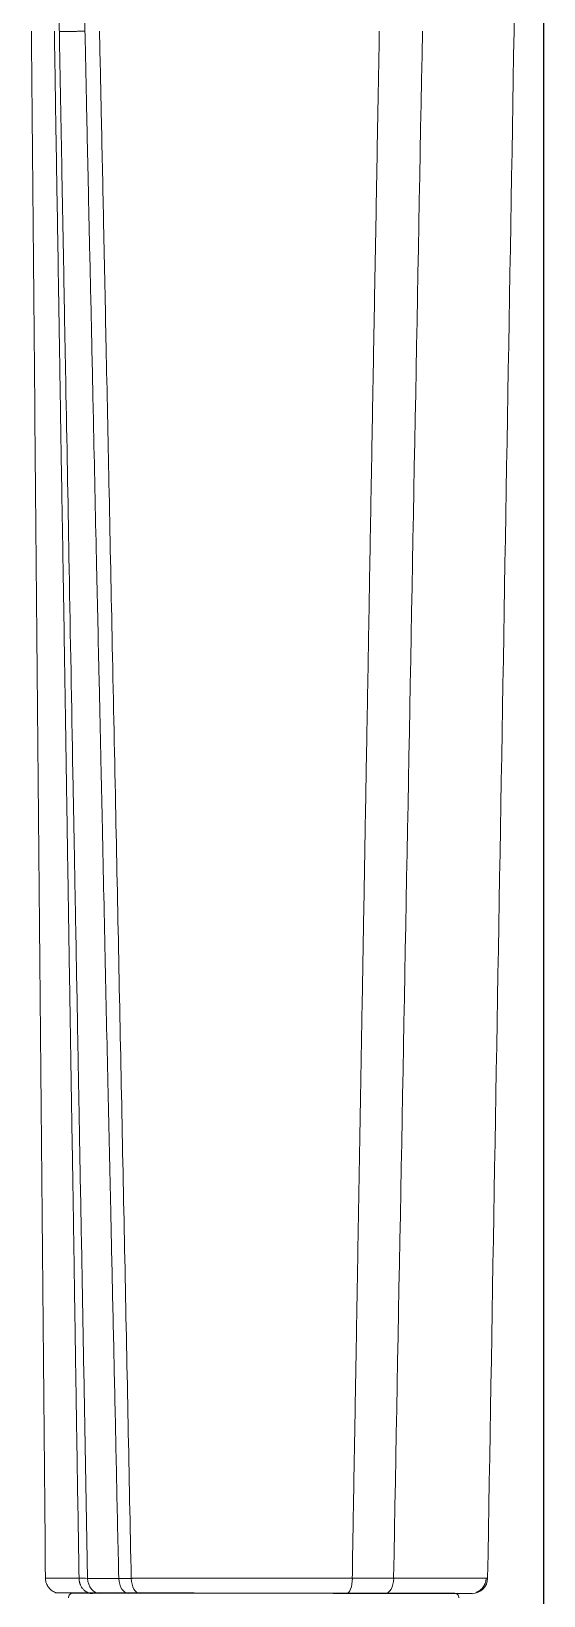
# Model space of a CAD drawing. Extents: x 1168 to 2296, y 0 to 827.
# Drawn here: x 1953.3 to 1986.1, y 360.1 to 460.2 of the extents above; entities that cross this region are included whole.
import ezdxf

# ---------------------------------------------------------------- set-up
doc = ezdxf.new("R2010")
doc.units = 0
doc.header["$LTSCALE"] = 10
doc.header["$MEASUREMENT"] = 0
doc.layers.get('0').update_dxf_attribs({"linetype": 'CONTINUOUS'})
doc.layers.add('1', color=7, linetype='CONTINUOUS')
doc.layers.add('치수선', color=7, linetype='CONTINUOUS', lineweight=20)

msp = doc.modelspace()

# ---------------------------------------------------------------- linework, layer by layer
at = {"ltscale": 0.5}
msp.add_line((1954.85, 360.31), (1981.51, 360.24), dxfattribs=at)
at = {"layer": '1', "color": 7, "linetype": 'Continuous', "lineweight": 18}
msp.add_line((1956, 360.27), (1980.36, 360.27), dxfattribs=at)
for centre, radius, start, end in [((1981.51, 361.24), 1, 270, 359.02), ((1956, 359.97), 0.3, 89.9996, 182.8624)]:
    msp.add_arc(centre, radius, start, end, dxfattribs=at)
at = {"layer": '1', "color": 7, "linetype": 'Continuous', "lineweight": 18, "extrusion": (0, 0, -1)}
msp.add_arc((-1980.36, 359.97), 0.3, 89.9996, 182.8624, dxfattribs=at)
at = {"layer": '1', "color": 7, "linetype": 'Continuous', "lineweight": 13}
for centre, ratio, start_param, end_param in [((1957.73, 361.24), 0.811557, 1.597106, 3.141593), ((1960.28, 361.24), 0.568321, 1.597035, 3.141593), ((1975.93, 361.24), 0.568031, 3.141593, 4.690235)]:
    msp.add_ellipse(centre, major_axis=(0, 1), ratio=ratio, start_param=start_param, end_param=end_param, dxfattribs=at)
at = {"layer": '1', "color": 7, "linetype": 'Continuous', "lineweight": 18}
for centre, ratio, start_param, end_param in [((1959.56, 361.24), 0.646211, 1.600763, 3.141593), ((1973.49, 361.24), 0.3643, 3.141593, 4.696069)]:
    msp.add_ellipse(centre, major_axis=(0, 1), ratio=ratio, start_param=start_param, end_param=end_param, dxfattribs=at)
for points, degree in [([(1984.2, 460.24), (1984.21, 460.82), (1984.23, 461.99), (1984.22, 464.03), (1984.17, 466.38), (1984.08, 468.92), (1983.94, 471.47), (1983.77, 473.81), (1983.59, 475.84), (1983.46, 477), (1983.4, 477.58)], 3), ([(1953.32, 460.24), (1954.22, 361.23)], 1), ([(1982.51, 361.22), (1983.07, 394.23), (1983.64, 427.24), (1984.2, 460.24)], 3)]:
    msp.add_open_spline(points, degree=degree, dxfattribs=at)
at = {"layer": '1', "color": 7, "linetype": 'Continuous', "lineweight": 13}
for points, knots in [([(1956.75, 460.24), (1956.75, 460.3), (1956.75, 460.43), (1956.74, 460.62), (1956.74, 460.82), (1956.73, 461.01), (1956.73, 461.21), (1956.73, 461.4), (1956.72, 461.6), (1956.72, 461.8), (1956.71, 462), (1956.71, 462.21), (1956.7, 462.41), (1956.7, 462.62), (1956.69, 462.83), (1956.69, 463.04), (1956.68, 463.25), (1956.68, 463.39), (1956.67, 463.46)], [0, 0, 0, 0, 0.059195, 0.118795, 0.178808, 0.239242, 0.300107, 0.361411, 0.423164, 0.485377, 0.54806, 0.611216, 0.674843, 0.738939, 0.803505, 0.868538, 0.934036, 1, 1, 1, 1]), ([(1955.08, 461.87), (1955.08, 461.86), (1955.08, 461.83), (1955.08, 461.78), (1955.08, 461.72), (1955.08, 461.66), (1955.08, 461.58), (1955.09, 461.49), (1955.09, 461.4), (1955.09, 461.29), (1955.09, 461.18), (1955.09, 461.03), (1955.1, 460.85), (1955.1, 460.64), (1955.1, 460.44), (1955.1, 460.3), (1955.11, 460.23)], [0, 0, 0, 0, 0.024247, 0.054214, 0.089902, 0.13131, 0.178441, 0.231295, 0.289876, 0.354187, 0.424232, 0.500017, 0.627304, 0.75306, 0.877291, 1, 1, 1, 1]), ([(1956.37, 361.22), (1956.35, 362.42), (1956.31, 364.87), (1956.25, 368.58), (1956.19, 372.38), (1956.13, 376.28), (1956.07, 380.26), (1956.01, 384.34), (1955.94, 388.51), (1955.87, 392.78), (1955.8, 397.14), (1955.73, 401.59), (1955.66, 406.13), (1955.58, 411.07), (1955.5, 416.26), (1955.42, 421.56), (1955.34, 426.52), (1955.26, 431.14), (1955.19, 435.41), (1955.13, 439.35), (1955.07, 442.94), (1955.02, 446.2), (1954.97, 449.11), (1954.93, 451.68), (1954.89, 453.91), (1954.86, 455.8), (1954.84, 457.35), (1954.82, 458.55), (1954.8, 459.42), (1954.8, 459.94), (1954.79, 460.18), (1954.79, 460.24)], [0, 0, 0, 0, 0.036537, 0.074006, 0.112408, 0.151744, 0.192011, 0.233212, 0.275345, 0.318411, 0.362409, 0.407341, 0.453204, 0.500001, 0.556972, 0.610498, 0.660578, 0.707214, 0.750404, 0.79015, 0.82645, 0.859306, 0.888717, 0.914683, 0.937205, 0.956282, 0.971915, 0.984103, 0.992846, 0.998145, 1, 1, 1, 1]), ([(1955.11, 460.23), (1955.12, 459.22), (1955.16, 457.21), (1955.22, 454.21), (1955.27, 451.25), (1955.33, 448.32), (1955.38, 445.44), (1955.43, 442.59), (1955.48, 439.78), (1955.59, 434.2), (1955.75, 425.19), (1955.92, 415.6), (1956.06, 408.36), (1956.13, 404.27), (1956.2, 400.61), (1956.26, 397.37), (1956.31, 394.57), (1956.35, 392.19), (1956.39, 390.24), (1956.41, 388.72), (1956.45, 386.73), (1956.5, 384.14), (1956.56, 380.8), (1956.62, 377.49), (1956.68, 374.2), (1956.74, 370.92), (1956.8, 367.67), (1956.85, 364.43), (1956.89, 362.29), (1956.91, 361.21)], [0, 0, 0, 0, 0.030685, 0.060986, 0.090904, 0.120438, 0.149589, 0.178356, 0.206739, 0.23474, 0.347419, 0.479648, 0.525288, 0.566604, 0.603594, 0.636261, 0.664603, 0.688621, 0.708316, 0.723687, 0.734735, 0.768596, 0.802255, 0.835714, 0.868973, 0.902031, 0.934888, 0.967544, 1, 1, 1, 1]), ([(1958.91, 361.21), (1958.89, 362.26), (1958.84, 364.35), (1958.77, 367.46), (1958.71, 370.53), (1958.64, 373.55), (1958.58, 376.54), (1958.51, 379.49), (1958.45, 382.4), (1958.35, 386.85), (1958.21, 393.05), (1958.03, 401.23), (1957.89, 408.08), (1957.76, 414.01), (1957.64, 419.38), (1957.48, 426.5), (1957.32, 433.83), (1957.18, 440.64), (1957.05, 446.19), (1956.94, 451.28), (1956.84, 455.91), (1956.78, 458.85), (1956.75, 460.24)], [0, 0, 0, 0, 0.031809, 0.06321, 0.094203, 0.124786, 0.154961, 0.184727, 0.214084, 0.24303, 0.319489, 0.402039, 0.490702, 0.527257, 0.581475, 0.653392, 0.743056, 0.803646, 0.859646, 0.911044, 0.957831, 1, 1, 1, 1]), ([(1957.68, 460.24), (1957.72, 458.34), (1957.81, 454.19), (1957.95, 447.47), (1958.11, 439.72), (1958.29, 430.96), (1958.49, 421.18), (1958.7, 411.03), (1958.91, 400.83), (1959.11, 390.92), (1959.31, 381.02), (1959.51, 371.12), (1959.64, 364.52), (1959.71, 361.21)], [0, 0, 0, 0, 0.057662, 0.125591, 0.203788, 0.292251, 0.390983, 0.499982, 0.599984, 0.699987, 0.79999, 0.899995, 1, 1, 1, 1]), ([(1973.85, 361.22), (1973.87, 362.69), (1973.92, 365.66), (1974, 370.15), (1974.08, 374.74), (1974.16, 379.41), (1974.24, 384.18), (1974.33, 389.03), (1974.41, 393.97), (1974.5, 399.01), (1974.59, 404.13), (1974.68, 409.34), (1974.77, 414.64), (1974.87, 420.03), (1974.96, 425.51), (1975.06, 431.08), (1975.16, 436.74), (1975.26, 442.49), (1975.37, 448.33), (1975.47, 454.25), (1975.55, 458.24), (1975.58, 460.24)], [0, 0, 0, 0, 0.044491, 0.089887, 0.136187, 0.183392, 0.231502, 0.280516, 0.330435, 0.381258, 0.432985, 0.485617, 0.539153, 0.593594, 0.648939, 0.705189, 0.762342, 0.820401, 0.879363, 0.939229, 1, 1, 1, 1]), ([(1954.22, 361.23), (1954.22, 361.23), (1954.22, 361.23), (1954.22, 361.23), (1954.4, 361.23), (1955.13, 361.22), (1955.67, 361.22), (1956.37, 361.22)], [0, 0, 0, 0, 0.000198, 0.000198, 0.500099, 0.500099, 1, 1, 1, 1]), ([(1956.37, 361.22), (1956.37, 361.21), (1956.37, 361.2), (1956.37, 361.19), (1956.37, 361.17), (1956.37, 361.15), (1956.37, 361.14), (1956.37, 361.12), (1956.37, 361.11), (1956.38, 361.09), (1956.38, 361.07), (1956.38, 361.06), (1956.38, 361.04), (1956.39, 361.02), (1956.39, 361.01), (1956.39, 360.99), (1956.4, 360.97), (1956.4, 360.96), (1956.41, 360.94), (1956.41, 360.92), (1956.42, 360.91), (1956.42, 360.89), (1956.43, 360.87), (1956.43, 360.86), (1956.44, 360.84), (1956.44, 360.82), (1956.45, 360.81), (1956.46, 360.79), (1956.48, 360.75), (1956.51, 360.68), (1956.58, 360.57), (1956.66, 360.49), (1956.72, 360.43), (1956.74, 360.42), (1956.76, 360.4), (1956.78, 360.38), (1956.8, 360.37), (1956.83, 360.35), (1956.85, 360.34), (1956.88, 360.33), (1956.9, 360.31), (1956.93, 360.3), (1956.95, 360.29), (1956.98, 360.28), (1957, 360.27), (1957.03, 360.27), (1957.06, 360.26), (1957.09, 360.25), (1957.11, 360.25), (1957.14, 360.25), (1957.17, 360.24), (1957.2, 360.24), (1957.21, 360.24), (1957.22, 360.24)], [0, 0, 0, 0, 0.010271, 0.020607, 0.031008, 0.041473, 0.052001, 0.062592, 0.073244, 0.083957, 0.094729, 0.105559, 0.116448, 0.127392, 0.138392, 0.149446, 0.160553, 0.171712, 0.18292, 0.194178, 0.205483, 0.216834, 0.22823, 0.239669, 0.25115, 0.26267, 0.274229, 0.285824, 0.305218, 0.358885, 0.447606, 0.57136, 0.590604, 0.61004, 0.62966, 0.649452, 0.669405, 0.689507, 0.709747, 0.730111, 0.750587, 0.771161, 0.79182, 0.812551, 0.833338, 0.854169, 0.875028, 0.895902, 0.916777, 0.937638, 0.958471, 0.979263, 1, 1, 1, 1]), ([(1956.91, 361.21), (1956.92, 361.21), (1956.94, 361.21), (1956.97, 361.21), (1957.01, 361.21), (1957.04, 361.21), (1957.07, 361.21), (1957.11, 361.21), (1957.15, 361.21), (1957.19, 361.21), (1957.23, 361.21), (1957.27, 361.21), (1957.32, 361.21), (1957.36, 361.21), (1957.42, 361.21), (1957.49, 361.21), (1957.57, 361.21), (1957.65, 361.21), (1957.72, 361.21), (1957.78, 361.21), (1957.84, 361.21), (1957.92, 361.21), (1958.01, 361.21), (1958.11, 361.21), (1958.21, 361.21), (1958.3, 361.21), (1958.38, 361.21), (1958.46, 361.21), (1958.53, 361.21), (1958.59, 361.21), (1958.66, 361.21), (1958.72, 361.21), (1958.79, 361.21), (1958.85, 361.21), (1958.89, 361.21), (1958.91, 361.21)], [0, 0, 0, 0, 0.017083, 0.034764, 0.053056, 0.071972, 0.091526, 0.111728, 0.132594, 0.154134, 0.176362, 0.19929, 0.222932, 0.247298, 0.272399, 0.314765, 0.357851, 0.40147, 0.431964, 0.462853, 0.494074, 0.525562, 0.577777, 0.627689, 0.675146, 0.720075, 0.762434, 0.79502, 0.826869, 0.857926, 0.888139, 0.917454, 0.945843, 0.973341, 1, 1, 1, 1]), ([(1959.71, 361.21), (1959.73, 361.21), (1959.76, 361.21), (1959.81, 361.22), (1959.86, 361.22), (1959.91, 361.22), (1959.96, 361.22), (1960.02, 361.22), (1960.07, 361.22), (1960.12, 361.22), (1960.17, 361.22), (1960.22, 361.22), (1960.28, 361.22), (1960.33, 361.22), (1960.38, 361.22), (1960.43, 361.22), (1960.48, 361.22), (1960.54, 361.22), (1960.59, 361.22), (1960.64, 361.22), (1960.69, 361.22), (1960.75, 361.22), (1960.8, 361.22), (1960.85, 361.22), (1960.91, 361.22), (1960.96, 361.22), (1961.01, 361.22), (1961.07, 361.22), (1961.12, 361.22), (1961.17, 361.22), (1961.22, 361.22), (1961.28, 361.22), (1961.33, 361.22), (1961.38, 361.22), (1961.44, 361.22), (1961.49, 361.22), (1961.55, 361.22), (1961.6, 361.22), (1961.65, 361.22), (1961.71, 361.22), (1961.76, 361.22), (1961.81, 361.22), (1961.87, 361.22), (1961.92, 361.22), (1961.98, 361.22), (1962.03, 361.22), (1962.08, 361.22), (1962.14, 361.22), (1962.19, 361.22), (1962.24, 361.22), (1962.3, 361.22), (1962.35, 361.22), (1962.41, 361.22), (1962.46, 361.22), (1962.51, 361.22), (1962.57, 361.22), (1962.62, 361.22), (1962.68, 361.23), (1962.73, 361.23), (1962.99, 361.23), (1963.46, 361.23), (1964.16, 361.23), (1964.85, 361.23), (1965.56, 361.23), (1966.33, 361.23), (1967.19, 361.23), (1968.12, 361.23), (1969.06, 361.23), (1969.73, 361.23), (1970.11, 361.23), (1970.22, 361.23), (1970.33, 361.23), (1970.44, 361.23), (1970.55, 361.23), (1970.66, 361.23), (1970.78, 361.23), (1970.89, 361.23), (1971, 361.23), (1971.11, 361.23), (1971.22, 361.23), (1971.33, 361.23), (1971.44, 361.23), (1971.55, 361.23), (1971.66, 361.23), (1971.77, 361.23), (1971.88, 361.23), (1971.99, 361.23), (1972.1, 361.23), (1972.21, 361.23), (1972.32, 361.23), (1972.43, 361.23), (1972.54, 361.23), (1972.65, 361.23), (1972.76, 361.23), (1972.87, 361.23), (1972.98, 361.23), (1973.09, 361.23), (1973.2, 361.23), (1973.31, 361.23), (1973.42, 361.23), (1973.52, 361.23), (1973.63, 361.23), (1973.74, 361.22), (1973.81, 361.22), (1973.85, 361.22)], [0, 0, 0, 0, 0.004183, 0.008364, 0.012541, 0.016715, 0.020887, 0.025054, 0.029219, 0.03338, 0.037537, 0.041691, 0.045842, 0.049989, 0.054132, 0.058271, 0.062406, 0.066538, 0.070665, 0.074788, 0.078908, 0.083023, 0.087134, 0.09124, 0.095343, 0.099441, 0.103534, 0.107623, 0.111707, 0.115787, 0.119862, 0.123933, 0.127998, 0.132059, 0.136115, 0.140166, 0.144212, 0.148253, 0.152289, 0.15632, 0.160346, 0.164367, 0.168382, 0.172392, 0.176397, 0.180397, 0.184391, 0.188379, 0.192362, 0.19634, 0.200312, 0.204279, 0.20824, 0.212195, 0.216145, 0.220089, 0.224027, 0.227959, 0.231886, 0.235806, 0.284789, 0.333685, 0.382419, 0.430918, 0.479118, 0.541613, 0.604683, 0.668219, 0.732093, 0.739557, 0.747035, 0.754527, 0.762034, 0.769554, 0.777087, 0.784633, 0.792192, 0.799764, 0.807347, 0.814943, 0.822549, 0.830167, 0.837796, 0.845434, 0.853084, 0.860742, 0.868411, 0.876088, 0.883774, 0.891468, 0.899171, 0.906882, 0.914602, 0.922329, 0.930064, 0.937807, 0.945557, 0.953315, 0.961079, 0.968851, 0.976629, 0.984413, 0.992204, 1, 1, 1, 1]), ([(1973.85, 361.22), (1973.86, 361.22), (1973.89, 361.22), (1973.93, 361.22), (1973.97, 361.22), (1974.01, 361.22), (1974.06, 361.22), (1974.1, 361.22), (1974.15, 361.22), (1974.2, 361.22), (1974.25, 361.22), (1974.3, 361.22), (1974.35, 361.22), (1974.41, 361.22), (1974.46, 361.22), (1974.52, 361.22), (1974.58, 361.22), (1974.66, 361.22), (1974.77, 361.22), (1974.95, 361.22), (1975.2, 361.22), (1975.42, 361.22), (1975.61, 361.22), (1975.73, 361.22), (1975.84, 361.22), (1975.95, 361.22), (1976.04, 361.22), (1976.14, 361.22), (1976.22, 361.22), (1976.3, 361.22), (1976.37, 361.22), (1976.43, 361.22), (1976.47, 361.22), (1976.49, 361.22)], [0, 0, 0, 0, 0.013795, 0.028149, 0.043069, 0.058557, 0.074618, 0.091254, 0.108466, 0.126254, 0.144617, 0.163553, 0.183057, 0.203125, 0.22375, 0.244923, 0.266636, 0.288877, 0.330827, 0.397488, 0.489386, 0.605671, 0.654037, 0.700022, 0.743521, 0.784466, 0.822824, 0.858589, 0.891783, 0.92245, 0.950653, 0.976473, 1, 1, 1, 1]), ([(1976.49, 361.22), (1976.51, 361.22), (1976.54, 361.22), (1976.59, 361.22), (1976.63, 361.22), (1976.68, 361.22), (1976.73, 361.22), (1976.77, 361.22), (1976.82, 361.22), (1976.86, 361.22), (1976.91, 361.22), (1976.95, 361.22), (1977, 361.22), (1977.05, 361.22), (1977.09, 361.22), (1977.14, 361.22), (1977.18, 361.22), (1977.23, 361.22), (1977.27, 361.22), (1977.32, 361.22), (1977.36, 361.22), (1977.4, 361.22), (1977.45, 361.22), (1977.49, 361.22), (1977.54, 361.22), (1977.58, 361.22), (1977.62, 361.22), (1977.67, 361.22), (1977.71, 361.22), (1977.75, 361.22), (1977.8, 361.22), (1977.84, 361.22), (1977.88, 361.22), (1977.93, 361.22), (1977.97, 361.22), (1978.01, 361.22), (1978.05, 361.22), (1978.1, 361.22), (1978.14, 361.22), (1978.18, 361.22), (1978.22, 361.22), (1978.26, 361.22), (1978.31, 361.22), (1978.35, 361.22), (1978.39, 361.22), (1978.43, 361.22), (1978.47, 361.22), (1978.51, 361.22), (1978.55, 361.22), (1978.59, 361.22), (1978.63, 361.22), (1978.67, 361.22), (1978.71, 361.22), (1978.75, 361.22), (1978.79, 361.22), (1978.83, 361.22), (1978.87, 361.22), (1978.91, 361.22), (1978.95, 361.22), (1978.99, 361.22), (1979.03, 361.22), (1979.06, 361.22), (1979.1, 361.22), (1979.14, 361.22), (1979.18, 361.22), (1979.22, 361.22), (1979.25, 361.22), (1979.29, 361.22), (1979.33, 361.22), (1979.37, 361.22), (1979.4, 361.22), (1979.44, 361.22), (1979.48, 361.22), (1979.51, 361.22), (1979.55, 361.22), (1979.58, 361.22), (1979.62, 361.22), (1979.66, 361.22), (1979.69, 361.22), (1979.73, 361.22), (1979.76, 361.22), (1979.8, 361.22), (1979.83, 361.22), (1979.86, 361.22), (1979.9, 361.22), (1979.93, 361.22), (1979.97, 361.22), (1980, 361.22), (1980.03, 361.22), (1980.07, 361.22), (1980.1, 361.22), (1980.13, 361.22), (1980.17, 361.22), (1980.2, 361.22), (1980.23, 361.22), (1980.26, 361.22), (1980.29, 361.22), (1980.33, 361.22), (1980.36, 361.22), (1980.39, 361.22), (1980.42, 361.22), (1980.45, 361.22), (1980.48, 361.22), (1980.51, 361.22), (1980.54, 361.22), (1980.57, 361.22), (1980.6, 361.22), (1980.63, 361.22), (1980.66, 361.22), (1980.69, 361.22), (1980.72, 361.22), (1980.75, 361.22), (1980.77, 361.22), (1980.8, 361.22), (1980.83, 361.22), (1980.86, 361.22), (1980.88, 361.22), (1980.91, 361.22), (1980.94, 361.22), (1980.97, 361.22), (1980.99, 361.22), (1981.02, 361.22), (1981.04, 361.22), (1981.07, 361.22), (1981.1, 361.22), (1981.12, 361.22), (1981.15, 361.22), (1981.17, 361.22), (1981.2, 361.22), (1981.22, 361.22), (1981.24, 361.22), (1981.27, 361.22), (1981.29, 361.22), (1981.31, 361.22), (1981.34, 361.22), (1981.36, 361.22), (1981.38, 361.22), (1981.41, 361.22), (1981.43, 361.22), (1981.45, 361.22), (1981.47, 361.22), (1981.49, 361.22), (1981.52, 361.22), (1981.54, 361.22), (1981.56, 361.22), (1981.58, 361.22), (1981.6, 361.22), (1981.62, 361.22), (1981.64, 361.22), (1981.66, 361.22), (1981.68, 361.22), (1981.7, 361.22), (1981.72, 361.22), (1981.73, 361.22), (1981.75, 361.22), (1981.77, 361.22), (1981.79, 361.22), (1981.81, 361.22), (1981.83, 361.22), (1981.84, 361.22), (1981.86, 361.22), (1981.88, 361.22), (1981.89, 361.22), (1981.91, 361.22), (1981.93, 361.22), (1981.94, 361.22), (1981.96, 361.22), (1981.97, 361.22), (1981.99, 361.22), (1982, 361.22), (1982.02, 361.22), (1982.03, 361.22), (1982.05, 361.22), (1982.06, 361.22), (1982.08, 361.22), (1982.09, 361.22), (1982.1, 361.22), (1982.12, 361.22), (1982.13, 361.22), (1982.14, 361.22), (1982.16, 361.22), (1982.17, 361.22), (1982.18, 361.22), (1982.19, 361.22), (1982.2, 361.22), (1982.22, 361.22), (1982.23, 361.22), (1982.24, 361.22), (1982.25, 361.22), (1982.26, 361.22), (1982.27, 361.22), (1982.28, 361.22), (1982.29, 361.22), (1982.3, 361.22), (1982.31, 361.22), (1982.32, 361.22), (1982.33, 361.22), (1982.34, 361.22), (1982.35, 361.22), (1982.35, 361.22), (1982.36, 361.22), (1982.37, 361.22), (1982.38, 361.22), (1982.39, 361.22), (1982.39, 361.22), (1982.4, 361.22), (1982.41, 361.22), (1982.41, 361.22), (1982.42, 361.22), (1982.43, 361.22), (1982.43, 361.22), (1982.44, 361.22), (1982.44, 361.22), (1982.45, 361.22), (1982.45, 361.22), (1982.46, 361.22), (1982.46, 361.22), (1982.47, 361.22), (1982.47, 361.22), (1982.47, 361.22), (1982.48, 361.22), (1982.48, 361.22), (1982.48, 361.22), (1982.49, 361.22), (1982.49, 361.22), (1982.49, 361.22), (1982.5, 361.22), (1982.5, 361.22), (1982.5, 361.22), (1982.5, 361.22), (1982.5, 361.22), (1982.5, 361.22), (1982.5, 361.22), (1982.51, 361.22), (1982.51, 361.22), (1982.51, 361.22), (1982.51, 361.22), (1982.51, 361.22)], [0, 0, 0, 0, 0.004153, 0.008309, 0.012469, 0.016632, 0.020798, 0.024968, 0.029141, 0.033317, 0.037496, 0.041679, 0.045864, 0.050053, 0.054244, 0.058439, 0.062636, 0.066837, 0.07104, 0.075246, 0.079455, 0.083667, 0.087882, 0.092099, 0.096319, 0.100541, 0.104766, 0.108994, 0.113224, 0.117457, 0.121692, 0.12593, 0.13017, 0.134412, 0.138656, 0.142903, 0.147152, 0.151403, 0.155657, 0.159912, 0.16417, 0.168429, 0.172691, 0.176955, 0.18122, 0.185487, 0.189756, 0.194027, 0.1983, 0.202575, 0.206851, 0.211129, 0.215408, 0.219689, 0.223972, 0.228256, 0.232541, 0.236828, 0.241117, 0.245407, 0.249698, 0.25399, 0.258284, 0.262579, 0.266875, 0.271172, 0.27547, 0.279769, 0.28407, 0.288371, 0.292674, 0.296977, 0.301281, 0.305586, 0.309892, 0.314199, 0.318507, 0.322815, 0.327124, 0.331433, 0.335744, 0.340055, 0.344366, 0.348678, 0.352991, 0.357304, 0.361617, 0.365931, 0.370246, 0.37456, 0.378875, 0.383191, 0.387506, 0.391822, 0.396138, 0.400455, 0.404771, 0.409088, 0.413405, 0.417722, 0.422039, 0.426356, 0.430673, 0.43499, 0.439307, 0.443624, 0.447941, 0.452258, 0.456575, 0.460891, 0.465208, 0.469524, 0.47384, 0.478156, 0.482472, 0.486788, 0.491103, 0.495418, 0.499733, 0.504047, 0.508361, 0.512675, 0.516989, 0.521302, 0.525615, 0.529927, 0.534239, 0.538551, 0.542862, 0.547173, 0.551483, 0.555793, 0.560102, 0.564411, 0.56872, 0.573028, 0.577335, 0.581642, 0.585948, 0.590253, 0.594558, 0.598862, 0.603166, 0.607469, 0.611771, 0.616072, 0.620373, 0.624672, 0.628971, 0.633269, 0.637566, 0.641863, 0.646158, 0.650452, 0.654745, 0.659038, 0.663329, 0.667619, 0.671908, 0.676196, 0.680482, 0.684767, 0.689052, 0.693334, 0.697616, 0.701896, 0.706175, 0.710452, 0.714728, 0.719002, 0.723275, 0.727547, 0.731816, 0.736085, 0.740351, 0.744616, 0.748879, 0.75314, 0.757399, 0.761657, 0.765913, 0.770166, 0.774418, 0.778668, 0.782916, 0.787162, 0.791405, 0.795647, 0.799886, 0.804123, 0.808358, 0.81259, 0.81682, 0.821048, 0.825273, 0.829496, 0.833716, 0.837934, 0.842149, 0.846362, 0.850572, 0.854779, 0.858983, 0.863185, 0.867384, 0.871579, 0.875772, 0.879962, 0.884149, 0.888333, 0.892514, 0.896692, 0.900867, 0.905038, 0.909206, 0.913371, 0.917533, 0.921691, 0.925845, 0.929997, 0.934145, 0.938289, 0.942429, 0.946567, 0.9507, 0.95483, 0.958956, 0.963078, 0.967196, 0.97131, 0.975421, 0.979528, 0.98363, 0.987729, 0.991823, 0.995914, 1, 1, 1, 1])]:
    msp.add_open_spline(points, degree=3, knots=knots, dxfattribs=at)
at = {"layer": '1', "color": 7, "linetype": 'Continuous', "lineweight": 18}
for points, knots in [([(1956.75, 460.24), (1956.65, 460.24), (1956.56, 460.24), (1956.38, 460.24), (1956.2, 460.24), (1956.04, 460.23), (1955.92, 460.23), (1955.89, 460.23), (1955.81, 460.23), (1955.71, 460.23), (1955.61, 460.23), (1955.49, 460.23), (1955.43, 460.23), (1955.28, 460.23), (1955.19, 460.23), (1955.11, 460.23)], [0, 0, 0, 0, 0.125, 0.125, 0.25, 0.375, 0.375, 0.4375, 0.4375, 0.5, 0.625, 0.625, 0.75, 0.75, 1, 1, 1, 1]), ([(1954.22, 361.24), (1954.22, 361.14), (1954.24, 360.95), (1954.37, 360.68), (1954.58, 360.45), (1954.76, 360.35), (1954.85, 360.31)], [0, 0, 0, 0, 0.233471, 0.485004, 0.744549, 1, 1, 1, 1]), ([(1981.77, 360.31), (1981.87, 360.35), (1982.05, 360.45), (1982.26, 360.67), (1982.38, 360.95), (1982.41, 361.14), (1982.41, 361.23)], [0, 0, 0, 0, 0.255404, 0.514849, 0.766365, 1, 1, 1, 1])]:
    msp.add_open_spline(points, degree=3, knots=knots, dxfattribs=at)
at = {"layer": '1', "color": 7, "linetype": 'Continuous', "lineweight": 13}
for points in [[(1978.34, 460.24), (1977.72, 427.23), (1977.11, 394.23), (1976.49, 361.22)], [(1956.37, 361.22), (1956.5, 361.22), (1956.76, 361.22), (1956.91, 361.21)], [(1958.91, 361.21), (1959.11, 361.21), (1959.49, 361.21), (1959.71, 361.21)]]:
    msp.add_open_spline(points, degree=3, dxfattribs=at)
at = {"layer": '치수선', "lineweight": -3}
msp.add_line((1986.1, 114.1), (1986.1, 680.63), dxfattribs=at)

doc.saveas('drawing.dxf')
